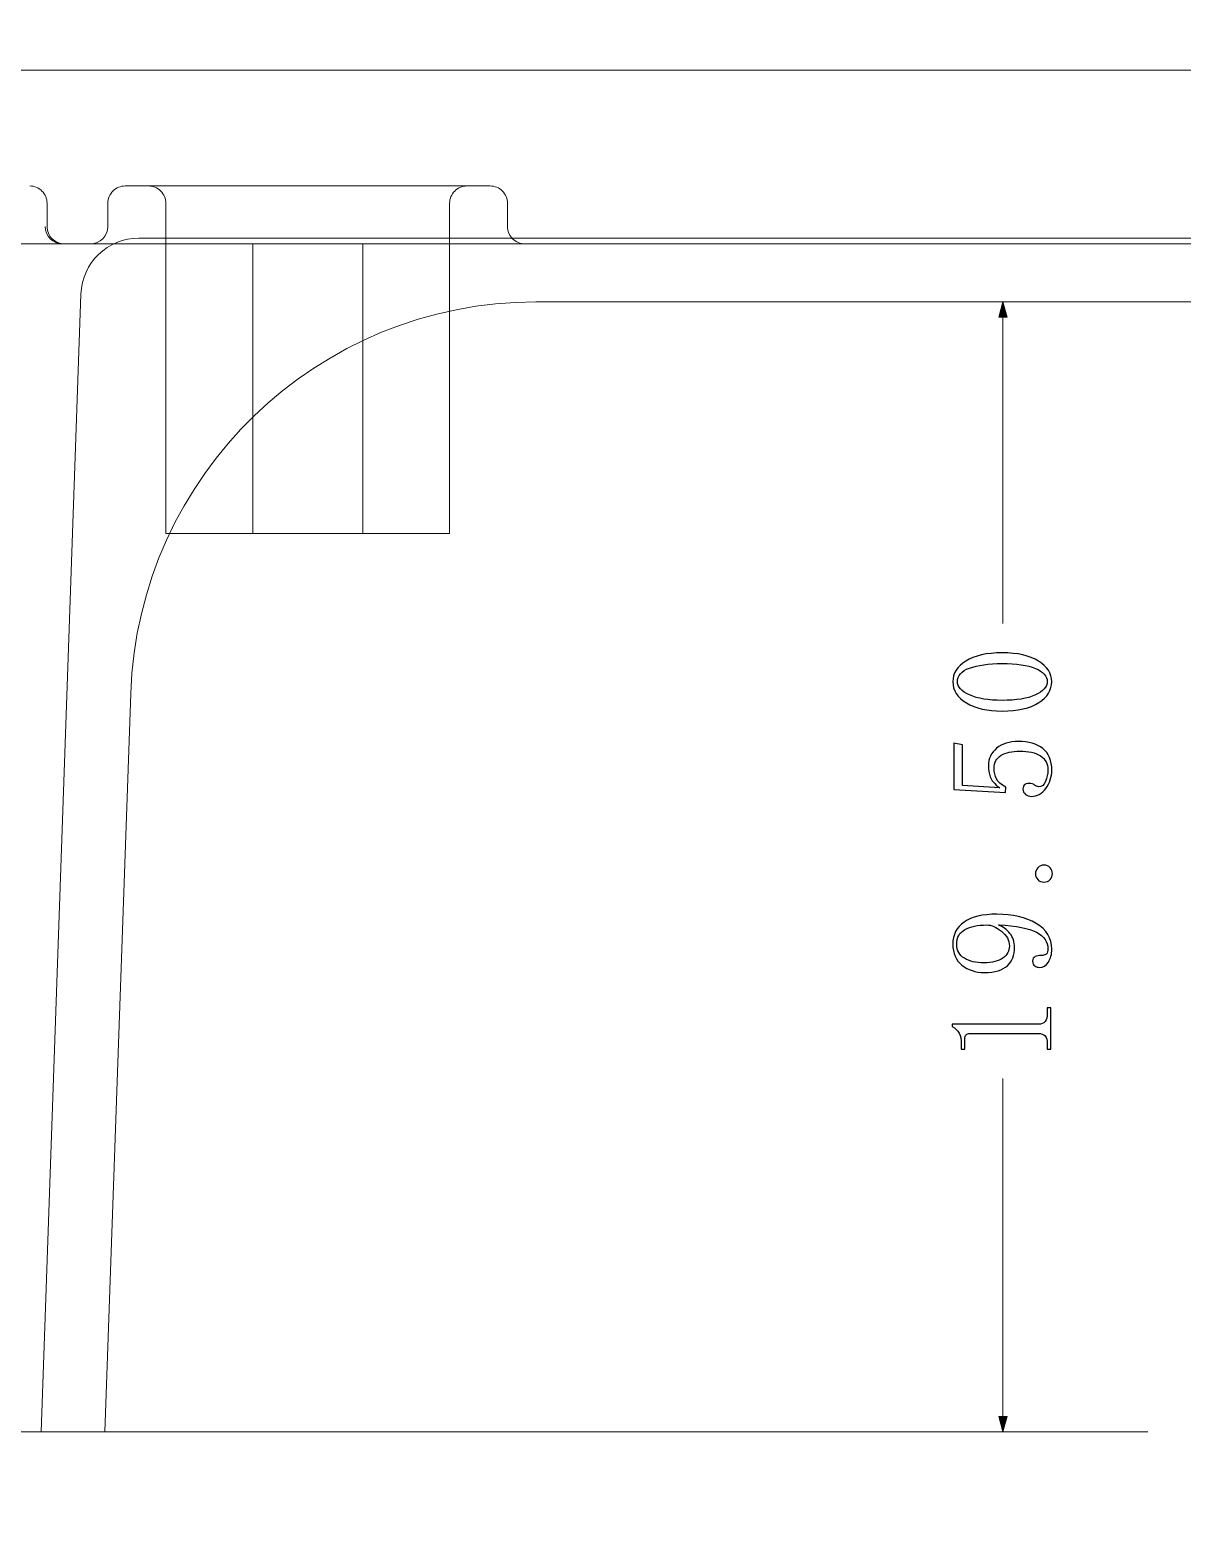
# Model space of a CAD drawing. Header units: millimetres. Extents: x -642 to 642, y -227 to 305.
# Drawn here: x 266.1 to 286, y -164.87 to -139.27 of the extents above; entities that cross this region are included whole.
import ezdxf
from ezdxf.lldxf.tags import DXFTag

# ---------------------------------------------------------------- set-up
doc = ezdxf.new("R2010")
doc.units = ezdxf.units.MM
doc.header["$MEASUREMENT"] = 0
doc.layers.add('layer 1', color=7, linetype='Continuous')
tags = doc.linetypes.add('New Line146', pattern=[0.2, 0.1, -0.1]).pattern_tags.tags
tags[6:7] = [DXFTag(74, 4), DXFTag(75, 0), DXFTag(340, '0'), DXFTag(46, 1.0), DXFTag(50, 0.0), DXFTag(44, 0.0), DXFTag(45, 0.0)]
tags[4:5] = [DXFTag(74, 4), DXFTag(75, 0), DXFTag(340, '0'), DXFTag(46, 1.0), DXFTag(50, 0.0), DXFTag(44, 0.0), DXFTag(45, 0.0)]
tags = doc.linetypes.add('New Line149', pattern=[0.2, 0.1, -0.1]).pattern_tags.tags
tags[6:7] = [DXFTag(74, 4), DXFTag(75, 0), DXFTag(340, '0'), DXFTag(46, 1.0), DXFTag(50, 0.0), DXFTag(44, 0.0), DXFTag(45, 0.0)]
tags[4:5] = [DXFTag(74, 4), DXFTag(75, 0), DXFTag(340, '0'), DXFTag(46, 1.0), DXFTag(50, 0.0), DXFTag(44, 0.0), DXFTag(45, 0.0)]
tags = doc.linetypes.add('New Line150', pattern=[0.2, 0.1, -0.1]).pattern_tags.tags
tags[6:7] = [DXFTag(74, 4), DXFTag(75, 0), DXFTag(340, '0'), DXFTag(46, 1.0), DXFTag(50, 0.0), DXFTag(44, 0.0), DXFTag(45, 0.0)]
tags[4:5] = [DXFTag(74, 4), DXFTag(75, 0), DXFTag(340, '0'), DXFTag(46, 1.0), DXFTag(50, 0.0), DXFTag(44, 0.0), DXFTag(45, 0.0)]
tags = doc.linetypes.add('New Line151', pattern=[0.2, 0.1, -0.1]).pattern_tags.tags
tags[6:7] = [DXFTag(74, 4), DXFTag(75, 0), DXFTag(340, '0'), DXFTag(46, 1.0), DXFTag(50, 0.0), DXFTag(44, 0.0), DXFTag(45, 0.0)]
tags[4:5] = [DXFTag(74, 4), DXFTag(75, 0), DXFTag(340, '0'), DXFTag(46, 1.0), DXFTag(50, 0.0), DXFTag(44, 0.0), DXFTag(45, 0.0)]
tags = doc.linetypes.add('New Line152', pattern=[0.2, 0.1, -0.1]).pattern_tags.tags
tags[6:7] = [DXFTag(74, 4), DXFTag(75, 0), DXFTag(340, '0'), DXFTag(46, 1.0), DXFTag(50, 0.0), DXFTag(44, 0.0), DXFTag(45, 0.0)]
tags[4:5] = [DXFTag(74, 4), DXFTag(75, 0), DXFTag(340, '0'), DXFTag(46, 1.0), DXFTag(50, 0.0), DXFTag(44, 0.0), DXFTag(45, 0.0)]
tags = doc.linetypes.add('New Line153', pattern=[0.2, 0.1, -0.1]).pattern_tags.tags
tags[6:7] = [DXFTag(74, 4), DXFTag(75, 0), DXFTag(340, '0'), DXFTag(46, 1.0), DXFTag(50, 0.0), DXFTag(44, 0.0), DXFTag(45, 0.0)]
tags[4:5] = [DXFTag(74, 4), DXFTag(75, 0), DXFTag(340, '0'), DXFTag(46, 1.0), DXFTag(50, 0.0), DXFTag(44, 0.0), DXFTag(45, 0.0)]
tags = doc.linetypes.add('New Line154', pattern=[0.2, 0.1, -0.1]).pattern_tags.tags
tags[6:7] = [DXFTag(74, 4), DXFTag(75, 0), DXFTag(340, '0'), DXFTag(46, 1.0), DXFTag(50, 0.0), DXFTag(44, 0.0), DXFTag(45, 0.0)]
tags[4:5] = [DXFTag(74, 4), DXFTag(75, 0), DXFTag(340, '0'), DXFTag(46, 1.0), DXFTag(50, 0.0), DXFTag(44, 0.0), DXFTag(45, 0.0)]
tags = doc.linetypes.add('New Line155', pattern=[0.2, 0.1, -0.1]).pattern_tags.tags
tags[6:7] = [DXFTag(74, 4), DXFTag(75, 0), DXFTag(340, '0'), DXFTag(46, 1.0), DXFTag(50, 0.0), DXFTag(44, 0.0), DXFTag(45, 0.0)]
tags[4:5] = [DXFTag(74, 4), DXFTag(75, 0), DXFTag(340, '0'), DXFTag(46, 1.0), DXFTag(50, 0.0), DXFTag(44, 0.0), DXFTag(45, 0.0)]
tags = doc.linetypes.add('New Line156', pattern=[0.2, 0.1, -0.1]).pattern_tags.tags
tags[6:7] = [DXFTag(74, 4), DXFTag(75, 0), DXFTag(340, '0'), DXFTag(46, 1.0), DXFTag(50, 0.0), DXFTag(44, 0.0), DXFTag(45, 0.0)]
tags[4:5] = [DXFTag(74, 4), DXFTag(75, 0), DXFTag(340, '0'), DXFTag(46, 1.0), DXFTag(50, 0.0), DXFTag(44, 0.0), DXFTag(45, 0.0)]
tags = doc.linetypes.add('New Line157', pattern=[0.2, 0.1, -0.1]).pattern_tags.tags
tags[6:7] = [DXFTag(74, 4), DXFTag(75, 0), DXFTag(340, '0'), DXFTag(46, 1.0), DXFTag(50, 0.0), DXFTag(44, 0.0), DXFTag(45, 0.0)]
tags[4:5] = [DXFTag(74, 4), DXFTag(75, 0), DXFTag(340, '0'), DXFTag(46, 1.0), DXFTag(50, 0.0), DXFTag(44, 0.0), DXFTag(45, 0.0)]
tags = doc.linetypes.add('New Line158', pattern=[0.2, 0.1, -0.1]).pattern_tags.tags
tags[6:7] = [DXFTag(74, 4), DXFTag(75, 0), DXFTag(340, '0'), DXFTag(46, 1.0), DXFTag(50, 0.0), DXFTag(44, 0.0), DXFTag(45, 0.0)]
tags[4:5] = [DXFTag(74, 4), DXFTag(75, 0), DXFTag(340, '0'), DXFTag(46, 1.0), DXFTag(50, 0.0), DXFTag(44, 0.0), DXFTag(45, 0.0)]
tags = doc.linetypes.add('New Line159', pattern=[0.2, 0.1, -0.1]).pattern_tags.tags
tags[6:7] = [DXFTag(74, 4), DXFTag(75, 0), DXFTag(340, '0'), DXFTag(46, 1.0), DXFTag(50, 0.0), DXFTag(44, 0.0), DXFTag(45, 0.0)]
tags[4:5] = [DXFTag(74, 4), DXFTag(75, 0), DXFTag(340, '0'), DXFTag(46, 1.0), DXFTag(50, 0.0), DXFTag(44, 0.0), DXFTag(45, 0.0)]
tags = doc.linetypes.add('New Line170', pattern=[0.2, 0.1, -0.1]).pattern_tags.tags
tags[6:7] = [DXFTag(74, 4), DXFTag(75, 0), DXFTag(340, '0'), DXFTag(46, 1.0), DXFTag(50, 0.0), DXFTag(44, 0.0), DXFTag(45, 0.0)]
tags[4:5] = [DXFTag(74, 4), DXFTag(75, 0), DXFTag(340, '0'), DXFTag(46, 1.0), DXFTag(50, 0.0), DXFTag(44, 0.0), DXFTag(45, 0.0)]
tags = doc.linetypes.add('New Line173', pattern=[0.2, 0.1, -0.1]).pattern_tags.tags
tags[6:7] = [DXFTag(74, 4), DXFTag(75, 0), DXFTag(340, '0'), DXFTag(46, 1.0), DXFTag(50, 0.0), DXFTag(44, 0.0), DXFTag(45, 0.0)]
tags[4:5] = [DXFTag(74, 4), DXFTag(75, 0), DXFTag(340, '0'), DXFTag(46, 1.0), DXFTag(50, 0.0), DXFTag(44, 0.0), DXFTag(45, 0.0)]
tags = doc.linetypes.add('New Line175', pattern=[0.2, 0.1, -0.1]).pattern_tags.tags
tags[6:7] = [DXFTag(74, 4), DXFTag(75, 0), DXFTag(340, '0'), DXFTag(46, 1.0), DXFTag(50, 0.0), DXFTag(44, 0.0), DXFTag(45, 0.0)]
tags[4:5] = [DXFTag(74, 4), DXFTag(75, 0), DXFTag(340, '0'), DXFTag(46, 1.0), DXFTag(50, 0.0), DXFTag(44, 0.0), DXFTag(45, 0.0)]
tags = doc.linetypes.add('New Line176', pattern=[0.2, 0.1, -0.1]).pattern_tags.tags
tags[6:7] = [DXFTag(74, 4), DXFTag(75, 0), DXFTag(340, '0'), DXFTag(46, 1.0), DXFTag(50, 0.0), DXFTag(44, 0.0), DXFTag(45, 0.0)]
tags[4:5] = [DXFTag(74, 4), DXFTag(75, 0), DXFTag(340, '0'), DXFTag(46, 1.0), DXFTag(50, 0.0), DXFTag(44, 0.0), DXFTag(45, 0.0)]
tags = doc.linetypes.add('New Line193', pattern=[0.2, 0.1, -0.1]).pattern_tags.tags
tags[6:7] = [DXFTag(74, 4), DXFTag(75, 0), DXFTag(340, '0'), DXFTag(46, 1.0), DXFTag(50, 0.0), DXFTag(44, 0.0), DXFTag(45, 0.0)]
tags[4:5] = [DXFTag(74, 4), DXFTag(75, 0), DXFTag(340, '0'), DXFTag(46, 1.0), DXFTag(50, 0.0), DXFTag(44, 0.0), DXFTag(45, 0.0)]
tags = doc.linetypes.add('New Line261', pattern=[0.2, 0.1, -0.1]).pattern_tags.tags
tags[6:7] = [DXFTag(74, 4), DXFTag(75, 0), DXFTag(340, '0'), DXFTag(46, 1.0), DXFTag(50, 0.0), DXFTag(44, 0.0), DXFTag(45, 0.0)]
tags[4:5] = [DXFTag(74, 4), DXFTag(75, 0), DXFTag(340, '0'), DXFTag(46, 1.0), DXFTag(50, 0.0), DXFTag(44, 0.0), DXFTag(45, 0.0)]
tags = doc.linetypes.add('New Line262', pattern=[0.2, 0.1, -0.1]).pattern_tags.tags
tags[6:7] = [DXFTag(74, 4), DXFTag(75, 0), DXFTag(340, '0'), DXFTag(46, 1.0), DXFTag(50, 0.0), DXFTag(44, 0.0), DXFTag(45, 0.0)]
tags[4:5] = [DXFTag(74, 4), DXFTag(75, 0), DXFTag(340, '0'), DXFTag(46, 1.0), DXFTag(50, 0.0), DXFTag(44, 0.0), DXFTag(45, 0.0)]
tags = doc.linetypes.add('New Line263', pattern=[0.2, 0.1, -0.1]).pattern_tags.tags
tags[6:7] = [DXFTag(74, 4), DXFTag(75, 0), DXFTag(340, '0'), DXFTag(46, 1.0), DXFTag(50, 0.0), DXFTag(44, 0.0), DXFTag(45, 0.0)]
tags[4:5] = [DXFTag(74, 4), DXFTag(75, 0), DXFTag(340, '0'), DXFTag(46, 1.0), DXFTag(50, 0.0), DXFTag(44, 0.0), DXFTag(45, 0.0)]
tags = doc.linetypes.add('New Line264', pattern=[0.2, 0.1, -0.1]).pattern_tags.tags
tags[6:7] = [DXFTag(74, 4), DXFTag(75, 0), DXFTag(340, '0'), DXFTag(46, 1.0), DXFTag(50, 0.0), DXFTag(44, 0.0), DXFTag(45, 0.0)]
tags[4:5] = [DXFTag(74, 4), DXFTag(75, 0), DXFTag(340, '0'), DXFTag(46, 1.0), DXFTag(50, 0.0), DXFTag(44, 0.0), DXFTag(45, 0.0)]
tags = doc.linetypes.add('New Line265', pattern=[0.2, 0.1, -0.1]).pattern_tags.tags
tags[6:7] = [DXFTag(74, 4), DXFTag(75, 0), DXFTag(340, '0'), DXFTag(46, 1.0), DXFTag(50, 0.0), DXFTag(44, 0.0), DXFTag(45, 0.0)]
tags[4:5] = [DXFTag(74, 4), DXFTag(75, 0), DXFTag(340, '0'), DXFTag(46, 1.0), DXFTag(50, 0.0), DXFTag(44, 0.0), DXFTag(45, 0.0)]
tags = doc.linetypes.add('New Line266', pattern=[0.2, 0.1, -0.1]).pattern_tags.tags
tags[6:7] = [DXFTag(74, 4), DXFTag(75, 0), DXFTag(340, '0'), DXFTag(46, 1.0), DXFTag(50, 0.0), DXFTag(44, 0.0), DXFTag(45, 0.0)]
tags[4:5] = [DXFTag(74, 4), DXFTag(75, 0), DXFTag(340, '0'), DXFTag(46, 1.0), DXFTag(50, 0.0), DXFTag(44, 0.0), DXFTag(45, 0.0)]
tags = doc.linetypes.add('New Line267', pattern=[0.2, 0.1, -0.1]).pattern_tags.tags
tags[6:7] = [DXFTag(74, 4), DXFTag(75, 0), DXFTag(340, '0'), DXFTag(46, 1.0), DXFTag(50, 0.0), DXFTag(44, 0.0), DXFTag(45, 0.0)]
tags[4:5] = [DXFTag(74, 4), DXFTag(75, 0), DXFTag(340, '0'), DXFTag(46, 1.0), DXFTag(50, 0.0), DXFTag(44, 0.0), DXFTag(45, 0.0)]
tags = doc.linetypes.add('New Line269', pattern=[0.2, 0.1, -0.1]).pattern_tags.tags
tags[6:7] = [DXFTag(74, 4), DXFTag(75, 0), DXFTag(340, '0'), DXFTag(46, 1.0), DXFTag(50, 0.0), DXFTag(44, 0.0), DXFTag(45, 0.0)]
tags[4:5] = [DXFTag(74, 4), DXFTag(75, 0), DXFTag(340, '0'), DXFTag(46, 1.0), DXFTag(50, 0.0), DXFTag(44, 0.0), DXFTag(45, 0.0)]
tags = doc.linetypes.add('New Line270', pattern=[0.2, 0.1, -0.1]).pattern_tags.tags
tags[6:7] = [DXFTag(74, 4), DXFTag(75, 0), DXFTag(340, '0'), DXFTag(46, 1.0), DXFTag(50, 0.0), DXFTag(44, 0.0), DXFTag(45, 0.0)]
tags[4:5] = [DXFTag(74, 4), DXFTag(75, 0), DXFTag(340, '0'), DXFTag(46, 1.0), DXFTag(50, 0.0), DXFTag(44, 0.0), DXFTag(45, 0.0)]

msp = doc.modelspace()

# ---------------------------------------------------------------- hatches: boundary and pattern name
at = {"layer": 'layer 1', "true_color": 0xff0000}
h = msp.add_hatch(color=1, dxfattribs=at)
edge = h.paths.add_edge_path()
edge.add_spline(control_points=[(282.9779, -144.2326), (282.9779, -144.2326), (282.9065, -143.966), (282.9065, -143.966), (282.9065, -143.966), (282.835, -144.2326), (282.835, -144.2326), (282.835, -144.2326), (282.9779, -144.2326), (282.9779, -144.2326)], knot_values=[0, 0, 0, 0, 0.3333333, 0.3333333, 0.3333333, 0.6666667, 0.6666667, 0.6666667, 1, 1, 1, 1], degree=3, periodic=1)
h = msp.add_hatch(color=1, dxfattribs=at)
edge = h.paths.add_edge_path()
edge.add_spline(control_points=[(282.9779, -163.1993), (282.9779, -163.1993), (282.9065, -163.466), (282.9065, -163.466), (282.9065, -163.466), (282.835, -163.1993), (282.835, -163.1993), (282.835, -163.1993), (282.9779, -163.1993), (282.9779, -163.1993)], knot_values=[0, 0, 0, 0, 0.3333333, 0.3333333, 0.3333333, 0.6666667, 0.6666667, 0.6666667, 1, 1, 1, 1], degree=3, periodic=1)

# ---------------------------------------------------------------- linework, layer by layer
at = {"layer": 'layer 1', "lineweight": 40}
msp.add_open_spline([(399.6741, 63.8482), (399.6741, 63.8482), (209.6741, 63.8482), (209.6741, 63.8482), (209.6741, 63.8482), (209.6741, -213.1518), (209.6741, -213.1518), (209.6741, -213.1518), (399.6741, -213.1518), (399.6741, -213.1518), (399.6741, -213.1518), (399.6741, 63.8482), (399.6741, 63.8482)], degree=3, knots=[0, 0, 0, 0, 0.25, 0.25, 0.25, 0.5, 0.5, 0.5, 0.75, 0.75, 0.75, 1, 1, 1, 1], dxfattribs=at)
at = {"layer": 'layer 1', "lineweight": 9}
for points in [[(259.7257, -139.966), (259.7257, -139.966), (362.0844, -139.966), (362.0844, -139.966)], [(274.8458, -143.966), (271.0749, -143.966), (267.9817, -146.9531), (267.8501, -150.7217)], [(273.355, -144.1326), (273.355, -144.1326), (273.355, -147.966), (273.355, -147.966)], [(273.355, -144.1326), (273.355, -144.1326), (273.355, -147.966), (273.355, -147.966)], [(346.9642, -143.966), (346.9642, -143.966), (274.8458, -143.966), (274.8458, -143.966)], [(273.355, -147.966), (273.355, -147.966), (268.528, -147.966), (268.528, -147.966)], [(267.405, -163.466), (267.405, -163.466), (267.8501, -150.7217), (267.8501, -150.7217)], [(267.405, -163.466), (267.405, -163.466), (248.405, -163.466), (248.405, -163.466)]]:
    msp.add_open_spline(points, degree=3, dxfattribs=at)
at = {"layer": 'layer 1', "color": 8, "linetype": 'New Line265', "lineweight": 9}
msp.add_open_spline([(266.405, -142.266), (266.405, -142.1864), (266.3734, -142.1101), (266.3171, -142.0539), (266.2609, -141.9976), (266.1846, -141.966), (266.105, -141.966)], degree=3, knots=[0, 0, 0, 0, 0.5, 0.5, 0.5, 1, 1, 1, 1], dxfattribs=at)
at = {"layer": 'layer 1', "color": 8, "linetype": 'New Line269', "lineweight": 9}
msp.add_open_spline([(267.755, -141.966), (267.6755, -141.966), (267.5991, -141.9976), (267.5429, -142.0539), (267.4866, -142.1101), (267.455, -142.1864), (267.455, -142.266)], degree=3, knots=[0, 0, 0, 0, 0.5, 0.5, 0.5, 1, 1, 1, 1], dxfattribs=at)
at = {"layer": 'layer 1', "color": 8, "linetype": 'New Line193', "lineweight": 9}
msp.add_open_spline([(274.055, -141.966), (274.055, -141.966), (267.755, -141.966), (267.755, -141.966)], degree=3, dxfattribs=at)
at = {"layer": 'layer 1', "color": 8, "linetype": 'New Line267', "lineweight": 9}
msp.add_open_spline([(268.455, -142.266), (268.455, -142.1864), (268.4234, -142.1101), (268.3671, -142.0539), (268.3109, -141.9976), (268.2346, -141.966), (268.155, -141.966)], degree=3, knots=[0, 0, 0, 0, 0.5, 0.5, 0.5, 1, 1, 1, 1], dxfattribs=at)
at = {"layer": 'layer 1', "color": 8, "linetype": 'New Line266', "lineweight": 9}
msp.add_open_spline([(273.655, -141.966), (273.5755, -141.966), (273.4991, -141.9976), (273.4429, -142.0539), (273.3866, -142.1101), (273.355, -142.1864), (273.355, -142.266)], degree=3, knots=[0, 0, 0, 0, 0.5, 0.5, 0.5, 1, 1, 1, 1], dxfattribs=at)
at = {"layer": 'layer 1', "color": 8, "linetype": 'New Line270', "lineweight": 9}
msp.add_open_spline([(274.355, -142.266), (274.355, -142.1864), (274.3234, -142.1101), (274.2671, -142.0539), (274.2109, -141.9976), (274.1346, -141.966), (274.055, -141.966)], degree=3, knots=[0, 0, 0, 0, 0.5, 0.5, 0.5, 1, 1, 1, 1], dxfattribs=at)
at = {"layer": 'layer 1', "color": 8, "linetype": 'New Line149', "lineweight": 9}
msp.add_open_spline([(266.405, -142.266), (266.405, -142.266), (266.405, -142.666), (266.405, -142.666)], degree=3, dxfattribs=at)
at = {"layer": 'layer 1', "color": 8, "linetype": 'New Line150', "lineweight": 9}
msp.add_open_spline([(267.455, -142.266), (267.455, -142.266), (267.455, -142.666), (267.455, -142.666)], degree=3, dxfattribs=at)
at = {"layer": 'layer 1', "color": 8, "linetype": 'New Line151', "lineweight": 9}
msp.add_open_spline([(268.455, -142.266), (268.455, -142.266), (268.455, -147.966), (268.455, -147.966)], degree=3, dxfattribs=at)
at = {"layer": 'layer 1', "color": 8, "linetype": 'New Line152', "lineweight": 9}
msp.add_open_spline([(268.455, -147.966), (268.455, -147.966), (268.455, -142.266), (268.455, -142.266)], degree=3, dxfattribs=at)
at = {"layer": 'layer 1', "color": 8, "linetype": 'New Line156', "lineweight": 9}
msp.add_open_spline([(273.355, -142.266), (273.355, -142.266), (273.355, -144.1326), (273.355, -144.1326)], degree=3, dxfattribs=at)
at = {"layer": 'layer 1', "color": 8, "linetype": 'New Line157', "lineweight": 9}
msp.add_open_spline([(273.355, -142.266), (273.355, -142.266), (273.355, -144.1326), (273.355, -144.1326)], degree=3, dxfattribs=at)
at = {"layer": 'layer 1', "color": 8, "linetype": 'New Line158', "lineweight": 9}
msp.add_open_spline([(274.355, -142.266), (274.355, -142.266), (274.355, -142.666), (274.355, -142.666)], degree=3, dxfattribs=at)
at = {"layer": 'layer 1', "color": 8, "linetype": 'New Line146', "lineweight": 9}
msp.add_open_spline([(266.3732, -142.666), (266.3732, -142.666), (266.3792, -142.7246), (266.3792, -142.7246), (266.3792, -142.7246), (266.3963, -142.7807), (266.3963, -142.7807), (266.3963, -142.7807), (266.4239, -142.8323), (266.4239, -142.8323), (266.4239, -142.8323), (266.4607, -142.8775), (266.4607, -142.8775)], degree=3, knots=[0, 0, 0, 0, 0.25, 0.25, 0.25, 0.5, 0.5, 0.5, 0.75, 0.75, 0.75, 1, 1, 1, 1], dxfattribs=at)
at = {"layer": 'layer 1', "color": 8, "linetype": 'New Line262', "lineweight": 9}
msp.add_open_spline([(266.405, -142.666), (266.405, -142.7456), (266.4366, -142.8219), (266.4929, -142.8781), (266.5491, -142.9344), (266.6255, -142.966), (266.705, -142.966)], degree=3, knots=[0, 0, 0, 0, 0.5, 0.5, 0.5, 1, 1, 1, 1], dxfattribs=at)
at = {"layer": 'layer 1', "color": 8, "linetype": 'New Line263', "lineweight": 9}
msp.add_open_spline([(267.155, -142.966), (267.3207, -142.966), (267.455, -142.8317), (267.455, -142.666)], degree=3, dxfattribs=at)
at = {"layer": 'layer 1', "color": 8, "linetype": 'New Line264', "lineweight": 9}
msp.add_open_spline([(274.355, -142.666), (274.355, -142.7456), (274.3866, -142.8219), (274.4429, -142.8781), (274.4991, -142.9344), (274.5755, -142.966), (274.655, -142.966)], degree=3, knots=[0, 0, 0, 0, 0.5, 0.5, 0.5, 1, 1, 1, 1], dxfattribs=at)
at = {"layer": 'layer 1', "color": 8, "linetype": 'New Line175', "lineweight": 9}
msp.add_open_spline([(261.905, -142.966), (261.905, -142.966), (359.905, -142.966), (359.905, -142.966)], degree=3, dxfattribs=at)
at = {"layer": 'layer 1', "color": 8, "linetype": 'New Line159', "lineweight": 9}
msp.add_open_spline([(266.4607, -142.8775), (266.4607, -142.8775), (266.5059, -142.915), (266.5059, -142.915), (266.5059, -142.915), (266.5573, -142.9428), (266.5573, -142.9428), (266.5573, -142.9428), (266.6129, -142.96), (266.6129, -142.96), (266.6129, -142.96), (266.672, -142.966), (266.672, -142.966)], degree=3, knots=[0, 0, 0, 0, 0.25, 0.25, 0.25, 0.5, 0.5, 0.5, 0.75, 0.75, 0.75, 1, 1, 1, 1], dxfattribs=at)
at = {"layer": 'layer 1', "color": 8, "linetype": 'New Line261', "lineweight": 9}
msp.add_open_spline([(267.9901, -142.866), (267.4514, -142.866), (267.0095, -143.2927), (266.9907, -143.8311)], degree=3, dxfattribs=at)
at = {"layer": 'layer 1', "color": 8, "linetype": 'New Line176', "lineweight": 9}
msp.add_open_spline([(353.82, -142.866), (353.82, -142.866), (267.9901, -142.866), (267.9901, -142.866)], degree=3, dxfattribs=at)
at = {"layer": 'layer 1', "color": 8, "linetype": 'New Line154', "lineweight": 9}
msp.add_open_spline([(269.955, -142.966), (269.955, -142.966), (269.955, -147.966), (269.955, -147.966)], degree=3, dxfattribs=at)
at = {"layer": 'layer 1', "color": 8, "linetype": 'New Line173', "lineweight": 9}
msp.add_open_spline([(271.855, -142.966), (271.855, -142.966), (269.955, -142.966), (269.955, -142.966)], degree=3, dxfattribs=at)
at = {"layer": 'layer 1', "color": 8, "linetype": 'New Line155', "lineweight": 9}
msp.add_open_spline([(271.855, -142.966), (271.855, -142.966), (271.855, -147.966), (271.855, -147.966)], degree=3, dxfattribs=at)
at = {"layer": 'layer 1', "color": 8, "linetype": 'New Line153', "lineweight": 9}
msp.add_open_spline([(266.9907, -143.8311), (266.9907, -143.8311), (266.305, -163.466), (266.305, -163.466)], degree=3, dxfattribs=at)
at = {"layer": 'layer 1', "color": 1, "lineweight": 0}
for points in [[(274.8458, -143.966), (274.8458, -143.966), (285.4065, -143.966), (285.4065, -143.966)], [(282.9065, -149.5163), (282.9065, -149.5163), (282.9065, -143.966), (282.9065, -143.966)], [(282.9065, -163.466), (282.9065, -163.466), (282.9065, -157.3691), (282.9065, -157.3691)], [(267.405, -163.466), (267.405, -163.466), (285.4065, -163.466), (285.4065, -163.466)]]:
    msp.add_open_spline(points, degree=3, dxfattribs=at)
for points in [[(282.9779, -144.2326), (282.9779, -144.2326), (282.9065, -143.966), (282.9065, -143.966), (282.9065, -143.966), (282.835, -144.2326), (282.835, -144.2326), (282.835, -144.2326), (282.9779, -144.2326), (282.9779, -144.2326)], [(282.9779, -163.1993), (282.9779, -163.1993), (282.9065, -163.466), (282.9065, -163.466), (282.9065, -163.466), (282.835, -163.1993), (282.835, -163.1993), (282.835, -163.1993), (282.9779, -163.1993), (282.9779, -163.1993)]]:
    msp.add_open_spline(points, degree=3, knots=[0, 0, 0, 0, 0.3333333, 0.3333333, 0.3333333, 0.6666667, 0.6666667, 0.6666667, 1, 1, 1, 1], dxfattribs=at)
at = {"layer": 'layer 1', "color": 8, "linetype": 'New Line170', "lineweight": 9}
msp.add_open_spline([(268.528, -147.966), (268.528, -147.966), (268.455, -147.966), (268.455, -147.966)], degree=3, dxfattribs=at)
at = {"layer": 'layer 1', "color": 3}
for points, knots in [([(283.5216, -150.1643), (283.6746, -150.2589), (283.7512, -150.3777), (283.7512, -150.5206), (283.7512, -150.6639), (283.6762, -150.7843), (283.5266, -150.8822), (283.3766, -150.9797), (283.165, -151.0285), (282.8916, -151.0285), (282.6379, -151.0285), (282.4329, -150.9814), (282.2766, -150.8868), (282.1204, -150.7927), (282.0421, -150.6706), (282.0421, -150.5206), (282.0421, -150.3777), (282.1171, -150.2589), (282.2666, -150.1643), (282.4166, -150.0697), (282.625, -150.0227), (282.8916, -150.0227), (283.1587, -150.0227), (283.3687, -150.0697), (283.5216, -150.1643)], [0, 0, 0, 0, 0.125, 0.125, 0.125, 0.25, 0.25, 0.25, 0.375, 0.375, 0.375, 0.5, 0.5, 0.5, 0.625, 0.625, 0.625, 0.75, 0.75, 0.75, 0.875, 0.875, 0.875, 1, 1, 1, 1]), ([(282.3304, -150.2864), (282.1904, -150.3385), (282.1204, -150.4164), (282.1204, -150.5206), (282.1204, -150.6118), (282.1904, -150.6885), (282.3304, -150.7502), (282.47, -150.8122), (282.6575, -150.8431), (282.8916, -150.8431), (283.1391, -150.8431), (283.3312, -150.8122), (283.4679, -150.7502), (283.6046, -150.6885), (283.6729, -150.6118), (283.6729, -150.5206), (283.6729, -150.4231), (283.6046, -150.3464), (283.4679, -150.2914), (283.3312, -150.236), (283.1391, -150.2081), (282.8916, -150.2081), (282.6575, -150.2081), (282.47, -150.2343), (282.3304, -150.2864)], [0, 0, 0, 0, 0.125, 0.125, 0.125, 0.25, 0.25, 0.25, 0.375, 0.375, 0.375, 0.5, 0.5, 0.5, 0.625, 0.625, 0.625, 0.75, 0.75, 0.75, 0.875, 0.875, 0.875, 1, 1, 1, 1]), ([(282.6866, -152.1622), (282.6671, -152.1006), (282.6575, -152.0368), (282.6575, -151.9718), (282.6575, -151.8481), (282.7046, -151.7472), (282.7991, -151.6693), (282.8933, -151.591), (283.0187, -151.5518), (283.175, -151.5518), (283.3508, -151.5518), (283.4908, -151.5927), (283.595, -151.6739), (283.6991, -151.7556), (283.7512, -151.8806), (283.7512, -152.0502), (283.7512, -152.1672), (283.7171, -152.2714), (283.6487, -152.3627), (283.5804, -152.4535), (283.4971, -152.4993), (283.3996, -152.4993), (283.3604, -152.4993), (283.3262, -152.4881), (283.2971, -152.4652), (283.2679, -152.4422), (283.2529, -152.4114), (283.2529, -152.3722), (283.2529, -152.3331), (283.2662, -152.3072), (283.2921, -152.2943), (283.3183, -152.281), (283.3408, -152.2747), (283.3604, -152.2747), (283.3996, -152.2747), (283.4304, -152.2843), (283.4533, -152.3039), (283.4762, -152.3235), (283.5004, -152.3331), (283.5266, -152.3331), (283.5787, -152.3331), (283.6175, -152.3022), (283.6437, -152.2406), (283.6696, -152.1785), (283.6829, -152.1118), (283.6829, -152.0402), (283.6829, -151.936), (283.6404, -151.8564), (283.5558, -151.801), (283.4712, -151.7456), (283.3508, -151.7181), (283.1946, -151.7181), (283.0641, -151.7181), (282.9583, -151.7422), (282.8771, -151.7914), (282.7958, -151.8402), (282.755, -151.9135), (282.755, -152.011), (282.755, -152.0827), (282.7679, -152.1443), (282.7941, -152.1964), (282.82, -152.2485), (282.8754, -152.2972), (282.96, -152.3431), (282.96, -152.3431), (282.9504, -152.431), (282.9504, -152.431), (282.9504, -152.431), (282.0616, -152.3822), (282.0616, -152.3822), (282.0616, -152.3822), (282.0616, -151.5814), (282.0616, -151.5814), (282.0616, -151.5814), (282.2083, -151.6106), (282.2083, -151.6106), (282.2083, -151.6106), (282.2083, -152.3139), (282.2083, -152.3139), (282.2083, -152.3139), (282.8525, -152.3527), (282.8525, -152.3527), (282.7616, -152.2877), (282.7062, -152.2243), (282.6866, -152.1622)], [0, 0, 0, 0, 0.0357143, 0.0357143, 0.0357143, 0.0714286, 0.0714286, 0.0714286, 0.1071429, 0.1071429, 0.1071429, 0.1428571, 0.1428571, 0.1428571, 0.1785714, 0.1785714, 0.1785714, 0.2142857, 0.2142857, 0.2142857, 0.25, 0.25, 0.25, 0.2857143, 0.2857143, 0.2857143, 0.3214286, 0.3214286, 0.3214286, 0.3571429, 0.3571429, 0.3571429, 0.3928571, 0.3928571, 0.3928571, 0.4285714, 0.4285714, 0.4285714, 0.4642857, 0.4642857, 0.4642857, 0.5, 0.5, 0.5, 0.5357143, 0.5357143, 0.5357143, 0.5714286, 0.5714286, 0.5714286, 0.6071429, 0.6071429, 0.6071429, 0.6428571, 0.6428571, 0.6428571, 0.6785714, 0.6785714, 0.6785714, 0.7142857, 0.7142857, 0.7142857, 0.75, 0.75, 0.75, 0.7857143, 0.7857143, 0.7857143, 0.8214286, 0.8214286, 0.8214286, 0.8571429, 0.8571429, 0.8571429, 0.8928571, 0.8928571, 0.8928571, 0.9285714, 0.9285714, 0.9285714, 0.9642857, 0.9642857, 0.9642857, 1, 1, 1, 1]), ([(283.7216, -153.7306), (283.7479, -153.7602), (283.7608, -153.7943), (283.7608, -153.8331), (283.7608, -153.8722), (283.7479, -153.9064), (283.7216, -153.936), (283.6958, -153.9652), (283.66, -153.9797), (283.6146, -153.9797), (283.5687, -153.9797), (283.5329, -153.9652), (283.5071, -153.936), (283.4808, -153.9064), (283.4679, -153.8722), (283.4679, -153.8331), (283.4679, -153.7943), (283.4825, -153.7602), (283.5116, -153.7306), (283.5412, -153.7014), (283.5754, -153.6868), (283.6146, -153.6868), (283.66, -153.6868), (283.6958, -153.7014), (283.7216, -153.7306)], [0, 0, 0, 0, 0.125, 0.125, 0.125, 0.25, 0.25, 0.25, 0.375, 0.375, 0.375, 0.5, 0.5, 0.5, 0.625, 0.625, 0.625, 0.75, 0.75, 0.75, 0.875, 0.875, 0.875, 1, 1, 1, 1]), ([(283.0283, -154.8643), (283.0804, -154.9297), (283.1066, -155.011), (283.1066, -155.1085), (283.1066, -155.2389), (283.0658, -155.3431), (282.9846, -155.421), (282.9033, -155.4993), (282.7712, -155.5385), (282.5891, -155.5385), (282.4329, -155.5385), (282.3025, -155.496), (282.1983, -155.4114), (282.0941, -155.3268), (282.0421, -155.2064), (282.0421, -155.0502), (282.0421, -154.8872), (282.1071, -154.7602), (282.2375, -154.6693), (282.3675, -154.5781), (282.5566, -154.5327), (282.8037, -154.5327), (283.0775, -154.5327), (283.3033, -154.586), (283.4825, -154.6935), (283.6616, -154.801), (283.7512, -154.9493), (283.7512, -155.1381), (283.7512, -155.2227), (283.7316, -155.296), (283.6925, -155.3577), (283.6533, -155.4193), (283.6012, -155.4506), (283.5362, -155.4506), (283.5104, -155.4506), (283.4841, -155.4422), (283.4583, -155.426), (283.4321, -155.4097), (283.4191, -155.3822), (283.4191, -155.3431), (283.4191, -155.3039), (283.4337, -155.2781), (283.4629, -155.2647), (283.4925, -155.2518), (283.5266, -155.2452), (283.5654, -155.2452), (283.5916, -155.2452), (283.6129, -155.2422), (283.6291, -155.2356), (283.6454, -155.2289), (283.6566, -155.2227), (283.6633, -155.216), (283.6696, -155.2097), (283.6746, -155.1981), (283.6779, -155.1818), (283.6812, -155.1656), (283.6829, -155.1477), (283.6829, -155.1281), (283.6829, -155.011), (283.6175, -154.9164), (283.4875, -154.8452), (283.3571, -154.7735), (283.1391, -154.731), (282.8333, -154.7181), (282.9112, -154.7506), (282.9762, -154.7993), (283.0283, -154.8643)], [0, 0, 0, 0, 0.0454545, 0.0454545, 0.0454545, 0.0909091, 0.0909091, 0.0909091, 0.1363636, 0.1363636, 0.1363636, 0.1818182, 0.1818182, 0.1818182, 0.2272727, 0.2272727, 0.2272727, 0.2727273, 0.2727273, 0.2727273, 0.3181818, 0.3181818, 0.3181818, 0.3636364, 0.3636364, 0.3636364, 0.4090909, 0.4090909, 0.4090909, 0.4545455, 0.4545455, 0.4545455, 0.5, 0.5, 0.5, 0.5454545, 0.5454545, 0.5454545, 0.5909091, 0.5909091, 0.5909091, 0.6363636, 0.6363636, 0.6363636, 0.6818182, 0.6818182, 0.6818182, 0.7272727, 0.7272727, 0.7272727, 0.7727273, 0.7727273, 0.7727273, 0.8181818, 0.8181818, 0.8181818, 0.8636364, 0.8636364, 0.8636364, 0.9090909, 0.9090909, 0.9090909, 0.9545455, 0.9545455, 0.9545455, 1, 1, 1, 1]), ([(282.2425, -155.2943), (282.3304, -155.3464), (282.4425, -155.3722), (282.5791, -155.3722), (282.7225, -155.3722), (282.8316, -155.3447), (282.9062, -155.2893), (282.9812, -155.2339), (283.0187, -155.1639), (283.0187, -155.0793), (283.0187, -154.9818), (282.9733, -154.8972), (282.8821, -154.8256), (282.7908, -154.7539), (282.7062, -154.7181), (282.6279, -154.7181), (282.4716, -154.7181), (282.3466, -154.7439), (282.2521, -154.796), (282.1575, -154.8481), (282.1104, -154.9327), (282.1104, -155.0502), (282.1104, -155.1606), (282.1546, -155.2422), (282.2425, -155.2943)], [0, 0, 0, 0, 0.125, 0.125, 0.125, 0.25, 0.25, 0.25, 0.375, 0.375, 0.375, 0.5, 0.5, 0.5, 0.625, 0.625, 0.625, 0.75, 0.75, 0.75, 0.875, 0.875, 0.875, 1, 1, 1, 1]), ([(282.0325, -156.4718), (282.0325, -156.4718), (282.0325, -156.4327), (282.0325, -156.4327), (282.0325, -156.4327), (283.5166, -156.4327), (283.5166, -156.4327), (283.5687, -156.4327), (283.6079, -156.4164), (283.6337, -156.3839), (283.66, -156.3514), (283.6729, -156.306), (283.6729, -156.2472), (283.6729, -156.2472), (283.6729, -156.1497), (283.6729, -156.1497), (283.6729, -156.1497), (283.7316, -156.1497), (283.7316, -156.1497), (283.7316, -156.1497), (283.7316, -156.8627), (283.7316, -156.8627), (283.7316, -156.8627), (283.6729, -156.8627), (283.6729, -156.8627), (283.6729, -156.8627), (283.6729, -156.7747), (283.6729, -156.7747), (283.6729, -156.7097), (283.66, -156.6622), (283.6337, -156.6331), (283.6079, -156.6039), (283.5687, -156.5889), (283.5166, -156.5889), (283.5166, -156.5889), (282.335, -156.5889), (282.335, -156.5889), (282.3091, -156.5889), (282.2879, -156.5972), (282.2716, -156.6135), (282.2554, -156.6297), (282.2471, -156.6543), (282.2471, -156.6868), (282.2471, -156.6868), (282.2471, -156.8627), (282.2471, -156.8627), (282.2471, -156.8627), (282.1887, -156.8627), (282.1887, -156.8627), (282.1887, -156.8627), (282.1887, -156.7747), (282.1887, -156.7747), (282.1887, -156.6964), (282.1754, -156.6331), (282.1496, -156.5843), (282.1233, -156.5356), (282.0846, -156.4981), (282.0325, -156.4718)], [0, 0, 0, 0, 0.0526316, 0.0526316, 0.0526316, 0.1052632, 0.1052632, 0.1052632, 0.1578947, 0.1578947, 0.1578947, 0.2105263, 0.2105263, 0.2105263, 0.2631579, 0.2631579, 0.2631579, 0.3157895, 0.3157895, 0.3157895, 0.3684211, 0.3684211, 0.3684211, 0.4210526, 0.4210526, 0.4210526, 0.4736842, 0.4736842, 0.4736842, 0.5263158, 0.5263158, 0.5263158, 0.5789474, 0.5789474, 0.5789474, 0.6315789, 0.6315789, 0.6315789, 0.6842105, 0.6842105, 0.6842105, 0.7368421, 0.7368421, 0.7368421, 0.7894737, 0.7894737, 0.7894737, 0.8421053, 0.8421053, 0.8421053, 0.8947368, 0.8947368, 0.8947368, 0.9473684, 0.9473684, 0.9473684, 1, 1, 1, 1])]:
    msp.add_open_spline(points, degree=3, knots=knots, dxfattribs=at)

doc.saveas('drawing.dxf')
